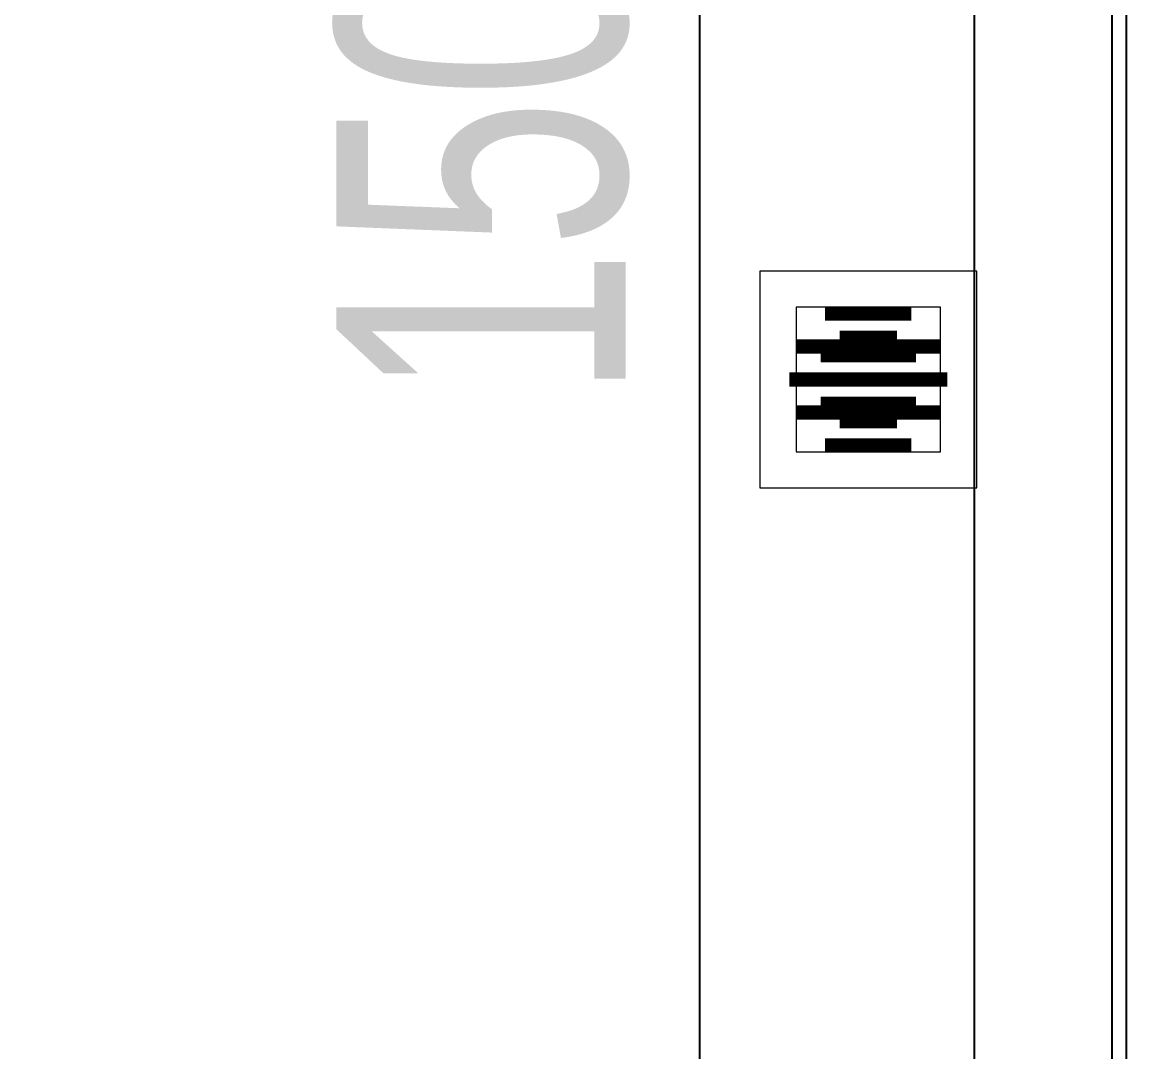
# Model space of a CAD drawing. Header units: millimetres. Extents: x -343543 to 400519, y -115663 to 104219.
# Drawn here: x -303502 to -302736, y 8565 to 9278 of the extents above; entities that cross this region are included whole.
import ezdxf

# ---------------------------------------------------------------- set-up
doc = ezdxf.new("R2010")
doc.units = ezdxf.units.MM
doc.layers.get('0').update_dxf_attribs({"color": 231, "lineweight": 0})
doc.layers.get('DefPoints').update_dxf_attribs({"color": 191})
for name, color, linetype, lineweight in [('A-SYMBOLS', 10, 'Continuous', 13), ('RSA -DIM', 231, 'Continuous', 0), ('XREF MAT BANG TUONG XAY$0$01.Xref _MB T1$0$A-FURN', 8, 'Continuous', 5), ('XREF MAT BANG TUONG XAY$0$01.Xref _MB T1$0$A-FURN @ 50', 8, 'Continuous', 5), ('XREF MAT BANG TUONG XAY$0$01.Xref _MB T1$0$A-FURN @ 75', 8, 'Continuous', 5), ('XREF MAT BANG TUONG XAY$0$01.Xref _MB T1$0$A-TEXT', 8, 'Continuous', 25)]:
    doc.layers.add(name, color=color, linetype=linetype, lineweight=lineweight)
doc.layers.add('XREF MAT BANG TUONG XAY$0$A-FNSH', color=8, linetype='Continuous')
doc.layers.add('XREF MAT BANG TUONG XAY$0$A-FURN', color=8, linetype='Continuous')
doc.styles.add('SM-DIMTEXT', font='SME.shx', dxfattribs={"width": 0.7})
doc.dimstyles.new('SDIM-100', dxfattribs={"dimscale": 100, "dimtxt": 2, "dimasz": 0.6, "dimexe": 0.6, "dimexo": 0.2, "dimgap": 0.5, "dimtad": 1, "dimdec": 0, "dimzin": 12, "dimtxsty": 'SM-DIMTEXT', "dimblk": 'ARCHTICK', "dimblk1": 'ARCHTICK', "dimblk2": 'ARCHTICK', "dimcen": 0.12, "dimdle": 0.6, "dimclrd": 7, "dimclre": 8, "dimadec": 0, "dimazin": 3, "dimtfac": 2, "dimtix": 1, "dimtmove": 1, "dimatfit": 3, "dimfxl": 1, "dimtzin": 0, "dimarcsym": 1})

# ---------------------------------------------------------------- blocks, each defined once
blk = doc.blocks.new('XREF MAT BANG TUONG XAY$0$01.Xref _MB T1$0$Drain')
at = {"color": 8}
blk.add_lwpolyline([(-1.2, -1.2), (1.2, -1.2), (1.2, 1.2), (-1.2, 1.2)], close=True, dxfattribs=at)
at = {"color": 8, "const_width": 0.16}
for points in [[(-0.365, 0.793), (-0.365, -0.793)], [(0, 0.873), (0, -0.873)], [(0.365, 0.793), (0.365, -0.793)], [(-0.731, 0.478), (-0.731, -0.478)], [(0.731, 0.478), (0.731, -0.478)]]:
    blk.add_lwpolyline(points, dxfattribs=at)
blk = doc.blocks.new('*U3478')
at = {"layer": 'XREF MAT BANG TUONG XAY$0$01.Xref _MB T1$0$A-FURN @ 50', "color": 8, "xscale": -41.66666666666669, "yscale": 41.66666666666669, "zscale": 41.66666666666669, "rotation": 270}
blk.add_blockref('XREF MAT BANG TUONG XAY$0$01.Xref _MB T1$0$Drain', (-4251.58, 6030.5), dxfattribs=at)
at = {"layer": 'XREF MAT BANG TUONG XAY$0$01.Xref _MB T1$0$A-FURN @ 75', "color": 8, "xscale": -62.50000000000004, "yscale": 62.50000000000004, "zscale": 62.50000000000002, "rotation": 270}
blk.add_blockref('XREF MAT BANG TUONG XAY$0$01.Xref _MB T1$0$Drain', (-4251.58, 6030.5), dxfattribs=at)
blk = doc.blocks.new('XREF MAT BANG TUONG XAY$0$01.Xref _MB T1$0$Phong tam')
at = {"layer": 'XREF MAT BANG TUONG XAY$0$A-FURN', "color": 8, "elevation": 0}
blk.add_lwpolyline([(-4325, 6965), (-4420.01, 6965), (-4420.01, 1480), (-4325, 1480)], close=True, dxfattribs=at)
at = {"layer": 'XREF MAT BANG TUONG XAY$0$01.Xref _MB T1$0$A-FURN', "linetype": 'Continuous'}
blk.add_blockref('*U3478', (0, 0), dxfattribs=at)
blk = doc.blocks.new('01.Xref _MB T1')
at = {"layer": 'XREF MAT BANG TUONG XAY$0$A-FNSH', "color": 8}
for points in [[(40015.00146, 10225.00021), (38110.00023, 10225.00021), (38110.00023, 10824.86981), (37850.00024, 10825.00868), (37849.99991, 10225.00011), (36720.00083, 10225.00011), (36720.02483, 10825.03045), (36460.00023, 10824.96241), (36460.00008, 10224.99984), (34525.0013, 10224.99984), (34525.0013, 9964.99997), (35815.01181, 9965.00167), (35815.01905, 4479.99998), (34270.0013, 4479.99998)], [(40015.00146, 10215.00021), (38100.00023, 10215.00021), (38100.00023, 10814.87515), (37860.00023, 10815.00334), (37859.99991, 10215.00011), (36710.00043, 10215.00011), (36710.02443, 10815.02783), (36470.00023, 10814.96502), (36470.00008, 10214.99984), (34535.0013, 10214.99984), (34535.0013, 9974.99999), (35825.01179, 9975.00168), (35825.01906, 4469.99998), (34280.0013, 4469.99998)]]:
    blk.add_lwpolyline(points, dxfattribs=at)
at = {"layer": 'XREF MAT BANG TUONG XAY$0$01.Xref _MB T1$0$A-TEXT', "color": 8, "xscale": -1}
blk.add_blockref('XREF MAT BANG TUONG XAY$0$01.Xref _MB T1$0$Phong tam', (31395.0001, 2999.99999), dxfattribs=at)
blk = doc.blocks.new('_ArchTick')
at = {"color": 0, "linetype": 'ByBlock', "const_width": 0.15}
blk.add_lwpolyline([(-0.5, -0.5), (0.5, 0.5)], dxfattribs=at)
blk = doc.blocks.new('*D1305')
at = {"layer": 'DefPoints', "color": 0, "linetype": 'Continuous', "ltscale": 1000, "transparency": 16777216}
for p in [(-303033.39, 9975), (-302498.46, 9975), (-302440.97, 8475)]:
    blk.add_point(p, dxfattribs=at)
at = {"layer": 'RSA -DIM', "color": 7, "linetype": 'Continuous', "lineweight": -2, "ltscale": 1000, "transparency": 16777216}
blk.add_line((-303033.39, 8415), (-303033.39, 10035), dxfattribs=at)
at = {"layer": 'RSA -DIM', "color": 8, "linetype": 'Continuous', "lineweight": -2, "ltscale": 1000, "transparency": 16777216}
for p, q in [((-302518.46, 9975), (-303093.39, 9975)), ((-302460.97, 8475), (-303093.39, 8475))]:
    blk.add_line(p, q, dxfattribs=at)
at = {"layer": 'RSA -DIM', "color": 7, "linetype": 'Continuous', "lineweight": -2, "ltscale": 1000, "transparency": 16777216, "xscale": 60, "yscale": 60, "zscale": 60}
for p, rotation in [((-303033.39, 9975), 90), ((-303033.39, 8475), 270)]:
    blk.add_blockref('_ArchTick', p, dxfattribs=dict(at, rotation=rotation))
at = {"layer": 'RSA -DIM', "color": 0, "linetype": 'Continuous', "ltscale": 1000, "transparency": 16777216, "insert": (-303183.39, 9225), "char_height": 200, "attachment_point": 5, "rotation": 90, "style": 'SM-DIMTEXT'}
blk.add_mtext('1500', dxfattribs=at)

msp = doc.modelspace()

# ---------------------------------------------------------------- block references
at = {"layer": 'A-SYMBOLS'}
msp.add_blockref('01.Xref _MB T1', (-338563.48, 0), dxfattribs=at)

# ---------------------------------------------------------------- next in the draw order: dimensions: what is measured, and where the dimension line sits
at = {"layer": 'RSA -DIM', "color": 1, "linetype": 'Continuous', "ltscale": 1000}
dim = msp.add_linear_dim(base=(-303033.39, 9975), p1=(-302440.97, 8475), p2=(-302498.46, 9975), angle=90, dimstyle='SDIM-100', dxfattribs=at)
dim.commit()
dim.dimension.update_dxf_attribs({"geometry": '*D1305', "text_midpoint": (-303183.39, 9225)})

doc.saveas('drawing.dxf')
